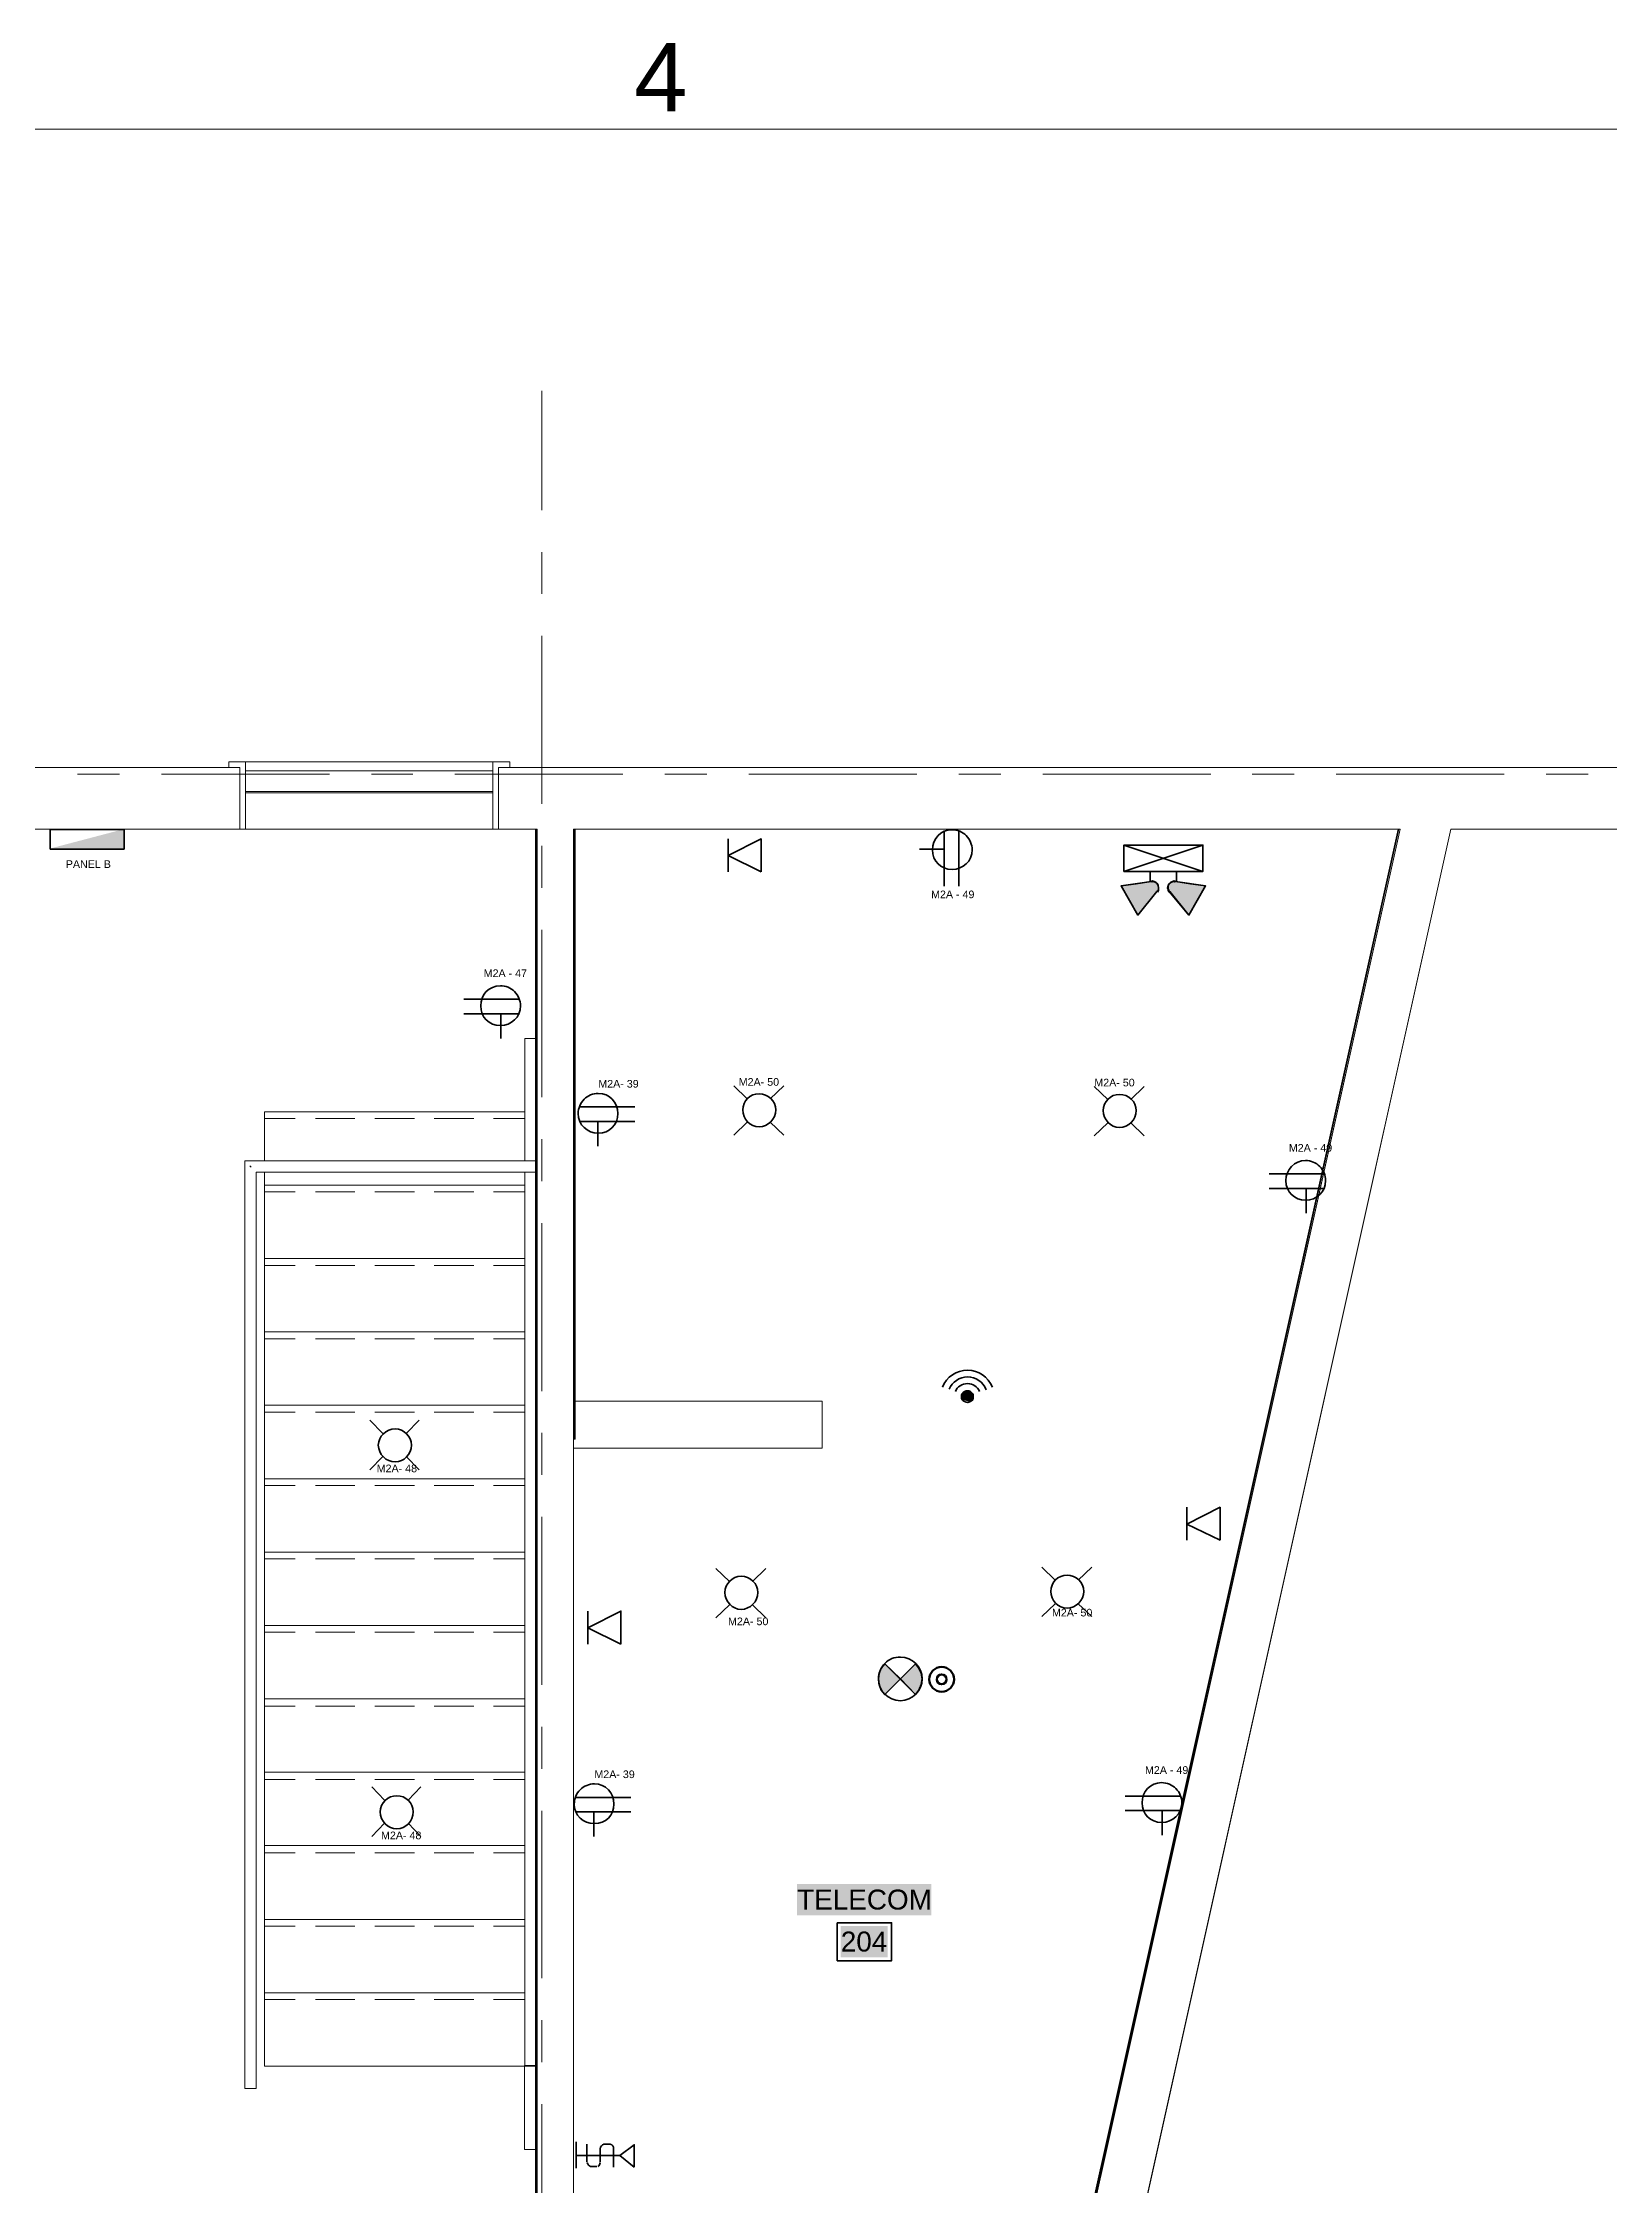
# Model space of a CAD drawing. Header units: millimetres. Extents: x 0.7 to 36.3, y 0.6 to 47.9.
# Drawn here: x 8.74 to 13.41, y 16.87 to 23.25 of the extents above; entities that cross this region are included whole.
import ezdxf

# ---------------------------------------------------------------- set-up
doc = ezdxf.new("R2010")
doc.units = ezdxf.units.MM
doc.header["$LTSCALE"] = 0.007
doc.linetypes.add('HIDDEN', pattern=[9.525, 6.35, -3.175])
doc.layers.add('Dotted', color=1, linetype='HIDDEN', lineweight=30, true_color=0xff0000)
doc.layers.add('PDF2_Geometry', color=7, linetype='Continuous')
doc.layers.add('PDF_Text', color=7, linetype='Continuous')
for name, color, linetype, true_color in [('PDF2_Solid Fills', 7, 'Continuous', 0x7f7f7f), ('PDF_Geometry', 7, 'Continuous', 0x777777), ('PDF_Solid Fills', 7, 'Continuous', 0xffffff)]:
    doc.layers.add(name, color=color, linetype=linetype, true_color=true_color)
doc.styles.add('PDF Arial', font='arial.ttf')
doc.styles.add('PDF GillSansMTCondensed', font='arial.ttf')

msp = doc.modelspace()

# ---------------------------------------------------------------- hatches: boundary and pattern name
at = {"layer": 'PDF2_Solid Fills', "transparency": 33554559}
for points in [[(8.765, 20.8512), (8.985, 20.8495), (8.985, 20.9078), (8.98, 20.9078)], [(11.9526, 20.7396), (12.001, 20.6529), (12.0026, 20.6529), (12.0643, 20.7296), (12.056, 20.7496), (12.041, 20.7513)], [(12.0926, 20.7263), (12.1526, 20.6529), (12.1543, 20.6529), (12.2043, 20.7379), (12.1693, 20.7429), (12.106, 20.7513), (12.0943, 20.7429)], [(11.2956, 18.3804), (11.2523, 18.4237), (11.2489, 18.4237), (11.2323, 18.3971), (11.2306, 18.3804), (11.2389, 18.3454), (11.2506, 18.3354)], [(11.3573, 18.4004), (11.3423, 18.4237), (11.3389, 18.4237), (11.2956, 18.3804), (11.3423, 18.3338), (11.3589, 18.3721)]]:
    msp.add_hatch(color=256, dxfattribs=at).paths.add_polyline_path(points)
at = {"layer": 'PDF_Solid Fills', "transparency": 33554559}
msp.add_hatch(color=7, dxfattribs=at).paths.add_polyline_path([(11.5127, 19.2278), (11.5044, 19.2362), (11.486, 19.2362), (11.4777, 19.2262), (11.481, 19.2095), (11.4994, 19.2045), (11.511, 19.2112)])

# ---------------------------------------------------------------- linework, layer by layer
at = {"layer": 'Dotted', "color": 0, "linetype": 'Continuous', "lineweight": 200}
for radius in [0.0369, 0.0147]:
    msp.add_circle((11.4185, 18.3772), radius, dxfattribs=at)
at = {"layer": 'PDF2_Geometry', "lineweight": 35}
for points in [[(8.985, 20.8495), (8.765, 20.8495), (8.765, 20.9078), (8.985, 20.9078)], [(10.8813, 20.7816), (10.7829, 20.83), (10.8813, 20.88)], [(12.0026, 20.6529), (12.0593, 20.7229), (12.0626, 20.7263), (12.0643, 20.7313), (12.0643, 20.7346), (12.0626, 20.7396), (12.061, 20.7446), (12.0593, 20.7479), (12.056, 20.7513), (12.051, 20.7529), (12.046, 20.7546), (12.041, 20.7529), (11.9976, 20.7463), (11.9526, 20.7396)], [(12.1543, 20.6529), (12.2043, 20.7396), (12.1593, 20.7463), (12.1143, 20.7529), (12.111, 20.7546), (12.106, 20.7529), (12.101, 20.7513), (12.0976, 20.7479), (12.0943, 20.7446), (12.0926, 20.7396), (12.0926, 20.7346), (12.0926, 20.7313), (12.0943, 20.7263), (12.0976, 20.7229)], [(12.247, 18.7915), (12.1487, 18.8398), (12.247, 18.8898)], [(10.4636, 18.4825), (10.3653, 18.5308), (10.4636, 18.5808)], [(11.2956, 18.3787), (11.2489, 18.4237), (11.2389, 18.4104), (11.2323, 18.3954), (11.2306, 18.3787), (11.2323, 18.3621), (11.2389, 18.3454), (11.2489, 18.3321)], [(11.2956, 18.3787), (11.3406, 18.3321), (11.3506, 18.3454), (11.3573, 18.3621), (11.3606, 18.3787), (11.3573, 18.3954), (11.3506, 18.4104), (11.3406, 18.4237)]]:
    msp.add_lwpolyline(points, close=True, dxfattribs=at)
for points in [[(10.7829, 20.88), (10.7829, 20.7816)], [(11.426, 20.7388), (11.426, 20.9038)], [(11.4693, 20.7388), (11.4693, 20.9038)], [(11.961, 20.7829), (12.1959, 20.7829), (11.961, 20.8613), (11.961, 20.7829), (12.1959, 20.8613), (12.1959, 20.7829)], [(12.1959, 20.8613), (11.961, 20.8613)], [(11.3527, 20.8488), (11.426, 20.8488)], [(12.0426, 20.7529), (11.9526, 20.7396), (12.0026, 20.6529), (12.0593, 20.7229)], [(12.0393, 20.7829), (12.0393, 20.7529)], [(12.1143, 20.7529), (12.2043, 20.7396), (12.1543, 20.6529), (12.096, 20.7229)], [(12.1176, 20.7829), (12.1176, 20.7529)], [(9.9965, 20.4025), (10.1615, 20.4025)], [(9.9965, 20.3592), (10.1615, 20.3592)], [(10.1065, 20.2858), (10.1065, 20.3592)], [(10.5048, 20.082), (10.3398, 20.082)], [(10.5048, 20.0386), (10.3398, 20.0386)], [(10.3948, 19.9653), (10.3948, 20.0386)], [(12.3931, 19.8822), (12.5581, 19.8822)], [(12.3931, 19.8389), (12.5581, 19.8389)], [(12.5031, 19.7655), (12.5031, 19.8389)], [(12.1487, 18.8898), (12.1487, 18.7915)], [(10.3653, 18.5808), (10.3653, 18.4825)], [(11.3406, 18.3321), (11.2489, 18.4237)], [(11.2489, 18.3321), (11.3406, 18.4237)], [(10.4931, 18.026), (10.3281, 18.026)], [(11.965, 18.0297), (12.13, 18.0297)], [(10.4931, 17.9827), (10.3281, 17.9827)], [(10.3831, 17.9094), (10.3831, 17.9827)], [(11.965, 17.9864), (12.13, 17.9864)], [(12.075, 17.9131), (12.075, 17.9864)]]:
    msp.add_lwpolyline(points, dxfattribs=at)
msp.add_lwpolyline([(11.3606, 18.3787, 0.413494), (11.2956, 18.4437, 0.423077), (11.2306, 18.3787, 0.413494), (11.2956, 18.3138)], format="xyb", dxfattribs=at)
for centre, radius, start, end in [((11.4496, 20.8474), 0.0597, 359.76027, 90.23973), ((12.1094, 20.7344), 0.0185, 90.50195, 179.49805), ((10.1051, 20.3828), 0.0597, 359.76027, 90.23973), ((10.3962, 20.0622), 0.0597, 89.76027, 180.23973), ((12.5017, 19.8625), 0.0597, 359.76027, 90.23973), ((10.3846, 18.0063), 0.0597, 89.76027, 180.23973), ((12.0735, 18.01), 0.0597, 359.76027, 90.23973)]:
    msp.add_arc(centre, radius, start, end, dxfattribs=at)
for points in [[(11.4493, 20.9071), (11.416, 20.9071), (11.391, 20.8805), (11.391, 20.8471)], [(11.391, 20.8471), (11.391, 20.8138), (11.416, 20.7888), (11.4493, 20.7888)], [(11.4493, 20.7888), (11.4827, 20.7888), (11.5093, 20.8138), (11.5093, 20.8471)], [(12.0426, 20.7513), (12.0443, 20.7513), (12.0443, 20.7529), (12.046, 20.7529)], [(12.046, 20.7529), (12.0576, 20.7529), (12.0643, 20.7446), (12.0643, 20.7346)], [(12.0643, 20.7346), (12.0643, 20.7296), (12.0643, 20.7246), (12.061, 20.7213)], [(12.096, 20.7213), (12.0926, 20.7246), (12.091, 20.7296), (12.091, 20.7346)], [(12.1093, 20.7529), (12.111, 20.7529), (12.1126, 20.7513), (12.1126, 20.7513)], [(10.0465, 20.3825), (10.0465, 20.4158), (10.0715, 20.4425), (10.1049, 20.4425)], [(10.1049, 20.3242), (10.0715, 20.3242), (10.0465, 20.3492), (10.0465, 20.3825)], [(10.1649, 20.3825), (10.1649, 20.3492), (10.1382, 20.3242), (10.1049, 20.3242)], [(10.4548, 20.062), (10.4548, 20.0953), (10.4298, 20.122), (10.3965, 20.122)], [(10.3365, 20.062), (10.3365, 20.0286), (10.3631, 20.0036), (10.3965, 20.0036)], [(10.3965, 20.0036), (10.4298, 20.0036), (10.4548, 20.0286), (10.4548, 20.062)], [(12.4431, 19.8622), (12.4431, 19.8955), (12.4681, 19.9222), (12.5015, 19.9222)], [(12.5015, 19.8039), (12.4681, 19.8039), (12.4431, 19.8289), (12.4431, 19.8622)], [(12.5614, 19.8622), (12.5614, 19.8289), (12.5348, 19.8039), (12.5015, 19.8039)], [(11.3606, 18.3787), (11.3606, 18.3438), (11.3306, 18.3138), (11.2956, 18.3138)], [(10.4431, 18.006), (10.4431, 18.0394), (10.4181, 18.066), (10.3848, 18.066)], [(12.015, 18.0097), (12.015, 18.0431), (12.04, 18.0697), (12.0733, 18.0697)], [(10.3248, 18.006), (10.3248, 17.9727), (10.3515, 17.9477), (10.3848, 17.9477)], [(10.3848, 17.9477), (10.4181, 17.9477), (10.4431, 17.9727), (10.4431, 18.006)], [(12.0733, 17.9514), (12.04, 17.9514), (12.015, 17.9764), (12.015, 18.0097)], [(12.1333, 18.0097), (12.1333, 17.9764), (12.1066, 17.9514), (12.0733, 17.9514)]]:
    msp.add_open_spline(points, degree=3, dxfattribs=at)
at = {"layer": 'PDF_Geometry', "color": 7, "lineweight": 9}
msp.add_lwpolyline([(32.3645, 1.0083), (1.135, 1.0083), (32.3645, 1.0083), (32.3645, 22.9929), (1.135, 22.9929), (32.3645, 22.9929)], close=True, dxfattribs=at)
at = {"layer": 'PDF_Geometry', "lineweight": 9}
for points in [[(10.2279, 21.8591), (10.2279, 22.2141)], [(10.2279, 21.6091), (10.2279, 21.7341)], [(10.2279, 20.9841), (10.2279, 21.4841)], [(8.8463, 21.0725), (8.9713, 21.0725)], [(9.0963, 21.0725), (9.5963, 21.0725)], [(9.2963, 21.0925), (9.2963, 21.1091), (10.1329, 21.1091), (10.1329, 21.0925)], [(9.3463, 21.1091), (10.0829, 21.1091)], [(9.3463, 21.0825), (10.0829, 21.0825), (9.3463, 21.0825)], [(9.3463, 21.0825), (10.0829, 21.0825), (9.3463, 21.0825)], [(9.3463, 21.0825), (10.0829, 21.0825), (9.3463, 21.0825)], [(9.3463, 21.0825), (10.0829, 21.0825), (9.3463, 21.0825)], [(9.3463, 21.0825), (10.0829, 21.0825), (9.3463, 21.0825)], [(9.3463, 21.0825), (10.0829, 21.0825), (9.3463, 21.0825)], [(9.3463, 21.0825), (10.0829, 21.0825), (9.3463, 21.0825)], [(9.3463, 21.0825), (10.0829, 21.0825), (9.3463, 21.0825)], [(9.3463, 21.0825), (10.0829, 21.0825), (9.3463, 21.0825)], [(9.3463, 21.0825), (10.0829, 21.0825), (9.3463, 21.0825)], [(9.3463, 21.0825), (10.0829, 21.0825), (9.3463, 21.0825)], [(9.3463, 21.0825), (10.0829, 21.0825), (9.3463, 21.0825)], [(9.3463, 21.0825), (10.0829, 21.0825), (9.3463, 21.0825)], [(9.3463, 21.0825), (10.0829, 21.0825), (9.3463, 21.0825)], [(9.3463, 21.0825), (10.0829, 21.0825), (9.3463, 21.0825)], [(9.3463, 21.0825), (10.0829, 21.0825), (9.3463, 21.0825)], [(9.3463, 21.0825), (10.0829, 21.0825), (9.3463, 21.0825)], [(9.3463, 21.0825), (10.0829, 21.0825), (9.3463, 21.0825)], [(9.3463, 21.0825), (10.0829, 21.0825), (9.3463, 21.0825)], [(9.3463, 21.0458), (9.3463, 21.0175), (9.3463, 21.0208), (9.3463, 21.0525)], [(9.7213, 21.0725), (9.8446, 21.0725)], [(9.9696, 21.0725), (10.4696, 21.0725)], [(10.0829, 21.0525), (10.0829, 21.0208), (10.0829, 21.0175), (10.0829, 21.0458)], [(10.5946, 21.0725), (10.7196, 21.0725)], [(10.8446, 21.0725), (11.3445, 21.0725)], [(11.4695, 21.0725), (11.5945, 21.0725)], [(11.7195, 21.0725), (12.2195, 21.0725)], [(12.3428, 21.0725), (12.4678, 21.0725)], [(12.5928, 21.0725), (13.0928, 21.0725)], [(13.2178, 21.0725), (13.3428, 21.0725)], [(10.0829, 21.0175), (9.3463, 21.0175)], [(10.0829, 21.0175), (9.3463, 21.0175)], [(10.0829, 21.0175), (9.3463, 21.0175)], [(10.0829, 21.0175), (9.3463, 21.0175)], [(10.0829, 21.0175), (9.3463, 21.0175)], [(10.0829, 21.0175), (9.3463, 21.0175)], [(10.0829, 21.0175), (9.3463, 21.0175)], [(10.0829, 21.0175), (9.3463, 21.0175)], [(10.0829, 21.0175), (9.3463, 21.0175)], [(10.0829, 21.0175), (9.3463, 21.0175)], [(10.0829, 21.0175), (9.3463, 21.0175)], [(10.0829, 21.0175), (9.3463, 21.0175)], [(10.0829, 21.0175), (9.3463, 21.0175)], [(10.0829, 21.0175), (9.3463, 21.0175)], [(10.0829, 21.0175), (9.3463, 21.0175)], [(10.0829, 21.0175), (9.3463, 21.0175)], [(10.0829, 21.0175), (9.3463, 21.0175)], [(10.0829, 21.0175), (9.3463, 21.0175)], [(10.0829, 21.0175), (9.3463, 21.0175)], [(10.0829, 21.0175), (9.3463, 21.0175)], [(10.0829, 21.0175), (9.3463, 21.0175)], [(10.0829, 21.0175), (9.3463, 21.0175)], [(10.0829, 21.0175), (9.3463, 21.0175)], [(10.0829, 21.0175), (9.3463, 21.0175)], [(10.0829, 21.0175), (9.3463, 21.0175)], [(10.0829, 21.0175), (9.3463, 21.0175)], [(10.0829, 21.0175), (9.3463, 21.0175)], [(10.0829, 21.0175), (9.3463, 21.0175)], [(10.0829, 21.0175), (9.3463, 21.0175)], [(10.0829, 21.0175), (9.3463, 21.0175)], [(10.0829, 21.0175), (9.3463, 21.0175)], [(10.0829, 21.0175), (9.3463, 21.0175)], [(10.0829, 21.0175), (9.3463, 21.0175)], [(10.0829, 21.0175), (9.3463, 21.0175)], [(9.378, 17.1593), (9.378, 19.8875), (10.2096, 19.8875), (9.378, 19.8875), (9.378, 17.1593), (9.3446, 17.1593), (9.3446, 19.9209), (10.2096, 19.9209), (10.2096, 20.9091)], [(10.0829, 20.9091), (9.3463, 20.9091)], [(10.2146, 20.9091), (10.2146, 16.341), (10.2113, 16.341), (10.2113, 20.9091), (10.2113, 16.341)], [(10.2279, 20.7342), (10.2279, 20.8592)], [(10.3279, 20.9091), (10.3279, 19.0926), (10.3262, 19.0926), (10.3246, 19.0926), (10.3229, 19.0926), (10.3229, 20.9091)], [(10.3246, 20.9091), (10.3246, 19.0926), (10.3246, 20.9091)], [(11.7729, 20.9091), (12.7778, 20.9091), (11.5962, 15.5944)], [(11.5995, 15.5944), (12.7795, 20.9091), (11.5995, 15.5944)], [(12.7828, 20.9091), (11.6012, 15.5944)], [(10.2279, 20.1108), (10.2279, 20.6092)], [(10.1779, 20.2858), (10.1779, 19.9209), (10.1779, 20.2858), (10.2096, 20.2858)], [(10.1779, 20.0675), (9.403, 20.0675), (9.403, 19.9209)], [(9.4946, 20.0475), (9.403, 20.0475)], [(9.6713, 20.0475), (9.5546, 20.0475)], [(9.8496, 20.0475), (9.7313, 20.0475)], [(10.0263, 20.0475), (9.9079, 20.0475)], [(10.1779, 20.0475), (10.0846, 20.0475)], [(10.2279, 19.8609), (10.2279, 19.9859)], [(10.2096, 18.2259), (10.2096, 17.226), (10.2096, 18.2443), (10.2096, 19.8875), (10.2096, 19.9209), (9.3446, 19.9209), (9.3446, 17.1593)], [(9.363, 19.9025), (9.3613, 19.9042), (9.3596, 19.9059)], [(10.1763, 17.226), (9.403, 17.226), (9.403, 17.4443), (9.403, 17.6626), (9.403, 17.8826), (9.403, 18.1009), (9.403, 18.3193), (9.403, 18.5376), (9.403, 18.7559), (9.403, 18.9742), (9.403, 19.1942), (9.403, 19.4125), (9.403, 19.6309), (9.403, 19.8492), (9.403, 19.8875)], [(10.1779, 19.8492), (9.403, 19.8492)], [(9.4946, 19.8292), (9.403, 19.8292)], [(9.6713, 19.8292), (9.5546, 19.8292)], [(9.8496, 19.8292), (9.7313, 19.8292)], [(10.0263, 19.8292), (9.9079, 19.8292)], [(10.1779, 19.8292), (10.0846, 19.8292)], [(10.2279, 19.2359), (10.2279, 19.7359)], [(10.1779, 19.6309), (9.403, 19.6309)], [(9.4946, 19.6092), (9.403, 19.6092)], [(9.6713, 19.6092), (9.5546, 19.6092)], [(9.8496, 19.6092), (9.7313, 19.6092)], [(10.0263, 19.6092), (9.9079, 19.6092)], [(10.1779, 19.6092), (10.0846, 19.6092)], [(10.1779, 19.4125), (9.403, 19.4125)], [(9.4946, 19.3909), (9.403, 19.3909)], [(9.6713, 19.3909), (9.5546, 19.3909)], [(9.8496, 19.3909), (9.7313, 19.3909)], [(10.0263, 19.3909), (9.9079, 19.3909)], [(10.1779, 19.3909), (10.0846, 19.3909)], [(10.3229, 19.0659), (11.0629, 19.0659), (11.0629, 19.2059), (10.3279, 19.2059), (11.0629, 19.2059), (11.0629, 19.0659), (10.3229, 19.0659), (10.3229, 15.5944), (11.5979, 15.5944)], [(10.1779, 19.1942), (9.403, 19.1942)], [(9.4946, 19.1726), (9.403, 19.1726)], [(9.6713, 19.1726), (9.5546, 19.1726)], [(9.8496, 19.1726), (9.7313, 19.1726)], [(10.0263, 19.1726), (9.9079, 19.1726)], [(10.1779, 19.1726), (10.0846, 19.1726)], [(10.2279, 18.9859), (10.2279, 19.1109)], [(10.3246, 19.0926), (10.3246, 19.0926)], [(10.1779, 18.9742), (9.403, 18.9742)], [(9.4946, 18.9542), (9.403, 18.9542)], [(9.6713, 18.9542), (9.5546, 18.9542)], [(9.8496, 18.9542), (9.7313, 18.9542)], [(10.0263, 18.9542), (9.9079, 18.9542)], [(10.1779, 18.9542), (10.0846, 18.9542)], [(10.2279, 18.3609), (10.2279, 18.8609)], [(10.1779, 18.7559), (9.403, 18.7559)], [(9.4946, 18.7359), (9.403, 18.7359)], [(9.6713, 18.7359), (9.5546, 18.7359)], [(9.8496, 18.7359), (9.7313, 18.7359)], [(10.0263, 18.7359), (9.9079, 18.7359)], [(10.1779, 18.7359), (10.0846, 18.7359)], [(10.1779, 18.5376), (9.403, 18.5376)], [(9.4946, 18.5176), (9.403, 18.5176)], [(9.6713, 18.5176), (9.5546, 18.5176)], [(9.8496, 18.5176), (9.7313, 18.5176)], [(10.0263, 18.5176), (9.9079, 18.5176)], [(10.1779, 18.5176), (10.0846, 18.5176)], [(10.1779, 18.3193), (9.403, 18.3193)], [(9.4946, 18.2976), (9.403, 18.2976)], [(9.6713, 18.2976), (9.5546, 18.2976)], [(9.8496, 18.2976), (9.7313, 18.2976)], [(10.0263, 18.2976), (9.9079, 18.2976)], [(10.1779, 18.2976), (10.0846, 18.2976)], [(10.2279, 18.1109), (10.2279, 18.2359)], [(10.1779, 18.1009), (9.403, 18.1009)], [(9.4946, 18.0793), (9.403, 18.0793)], [(9.6713, 18.0793), (9.5546, 18.0793)], [(9.8496, 18.0793), (9.7313, 18.0793)], [(10.0263, 18.0793), (9.9079, 18.0793)], [(10.1779, 18.0793), (10.0846, 18.0793)], [(10.2279, 17.4876), (10.2279, 17.9859)], [(10.1779, 17.8826), (9.403, 17.8826)], [(9.4946, 17.8609), (9.403, 17.8609)], [(9.6713, 17.8609), (9.5546, 17.8609)], [(9.8496, 17.8609), (9.7313, 17.8609)], [(10.0263, 17.8609), (9.9079, 17.8609)], [(10.1779, 17.8609), (10.0846, 17.8609)], [(10.1779, 17.6626), (9.403, 17.6626)], [(9.4946, 17.6426), (9.403, 17.6426)], [(9.6713, 17.6426), (9.5546, 17.6426)], [(9.8496, 17.6426), (9.7313, 17.6426)], [(10.0263, 17.6426), (9.9079, 17.6426)], [(10.1779, 17.6426), (10.0846, 17.6426)], [(10.1779, 17.4443), (9.403, 17.4443)], [(9.4946, 17.4243), (9.403, 17.4243)], [(9.6713, 17.4243), (9.5546, 17.4243)], [(9.8496, 17.4243), (9.7313, 17.4243)], [(10.0263, 17.4243), (9.9079, 17.4243)], [(10.1779, 17.4243), (10.0846, 17.4243)], [(10.2279, 17.2376), (10.2279, 17.3626)], [(10.2096, 16.9776), (10.2096, 17.2276), (10.1763, 17.2276), (10.1763, 16.9776), (10.2096, 16.9776), (10.2096, 17.226), (10.1779, 17.226)], [(10.1946, 17.226), (10.1929, 17.226)], [(10.2129, 16.341), (10.2113, 16.341), (10.2096, 16.341), (10.2096, 16.9776), (10.2096, 17.226)], [(10.2279, 16.6127), (10.2279, 17.1126)]]:
    msp.add_lwpolyline(points, dxfattribs=at)
at = {"layer": 'PDF_Geometry', "lineweight": 18}
msp.add_lwpolyline([(4.0048, 15.566), (4.3715, 15.566), (4.3715, 15.7227), (4.4298, 15.7227), (4.4298, 17.0826), (8.223, 17.0826), (8.223, 17.1826), (4.4298, 17.1826), (4.4298, 19.4375), (4.3882, 19.4375), (4.3882, 19.4775), (4.3882, 20.9091), (9.3296, 20.9091), (9.3296, 21.0925), (4.0048, 21.0925)], dxfattribs=at)
for points in [[(9.3463, 20.9091), (9.3296, 20.9091), (9.3296, 21.0925), (9.2963, 21.0925), (9.2963, 21.1091), (9.3463, 21.1091)], [(10.0829, 21.1091), (10.1329, 21.1091), (10.1329, 21.0925), (10.0996, 21.0925), (10.0996, 20.9091), (10.0829, 20.9091)], [(10.3129, 16.591), (10.3229, 16.591), (10.3229, 20.9091), (12.7828, 20.9091), (11.5945, 15.5594), (11.7395, 15.5277), (12.9345, 20.9091), (13.9961, 20.9091), (13.9961, 21.0925), (10.0996, 21.0925), (10.0996, 20.9091), (10.2146, 20.9091), (10.2146, 16.591), (10.2146, 16.5493), (10.3129, 16.5493)]]:
    msp.add_lwpolyline(points, close=True, dxfattribs=at)
at = {"layer": 'PDF_Geometry', "lineweight": 9}
for points in [[(9.3463, 21.0825), (9.3463, 21.0791), (9.3463, 21.0175), (9.3463, 21.0208)], [(9.3463, 21.0825), (9.3463, 21.0791), (9.3463, 21.0175), (9.3463, 21.0208)], [(9.3463, 21.0825), (9.3463, 21.0791), (9.3463, 21.0175), (9.3463, 21.0208)], [(9.3463, 21.0825), (9.3463, 21.0791), (9.3463, 21.0175), (9.3463, 21.0208)], [(9.3463, 21.0825), (9.3463, 21.0791), (9.3463, 21.0175), (9.3463, 21.0208)], [(9.3463, 21.0825), (9.3463, 21.0791), (9.3463, 21.0175), (9.3463, 21.0208)], [(9.3463, 21.0825), (9.3463, 21.0791), (9.3463, 21.0175), (9.3463, 21.0208)], [(9.3463, 21.0825), (9.3463, 21.0791), (9.3463, 21.0175), (9.3463, 21.0208)], [(9.3463, 21.0825), (9.3463, 21.0791), (9.3463, 21.0175), (9.3463, 21.0208)], [(9.3463, 21.0825), (9.3463, 21.0791), (9.3463, 21.0175), (9.3463, 21.0208)], [(9.3463, 21.0825), (9.3463, 21.0791), (9.3463, 21.0175), (9.3463, 21.0208)], [(9.3463, 21.0825), (9.3463, 21.0791), (9.3463, 21.0175), (9.3463, 21.0208)], [(9.3463, 21.0825), (9.3463, 21.0791), (9.3463, 21.0175), (9.3463, 21.0208)], [(9.3463, 21.0825), (9.3463, 21.0791), (9.3463, 21.0175), (9.3463, 21.0208)], [(9.3463, 21.0825), (9.3463, 21.0791), (9.3463, 21.0175), (9.3463, 21.0208)], [(9.3463, 21.0825), (9.3463, 21.0791), (9.3463, 21.0175), (9.3463, 21.0208)], [(9.3463, 21.0825), (9.3463, 21.0791), (9.3463, 21.0175), (9.3463, 21.0208)], [(10.0829, 21.0825), (10.0829, 21.0208), (10.0829, 21.0175), (10.0829, 21.0791)], [(10.0829, 21.0825), (10.0829, 21.0208), (10.0829, 21.0175), (10.0829, 21.0791)], [(10.0829, 21.0825), (10.0829, 21.0208), (10.0829, 21.0175), (10.0829, 21.0791)], [(10.0829, 21.0825), (10.0829, 21.0208), (10.0829, 21.0175), (10.0829, 21.0791)], [(10.0829, 21.0825), (10.0829, 21.0208), (10.0829, 21.0175), (10.0829, 21.0791)], [(10.0829, 21.0825), (10.0829, 21.0208), (10.0829, 21.0175), (10.0829, 21.0791)], [(10.0829, 21.0825), (10.0829, 21.0208), (10.0829, 21.0175), (10.0829, 21.0791)], [(10.0829, 21.0825), (10.0829, 21.0208), (10.0829, 21.0175), (10.0829, 21.0791)], [(10.0829, 21.0825), (10.0829, 21.0208), (10.0829, 21.0175), (10.0829, 21.0791)], [(10.0829, 21.0825), (10.0829, 21.0208), (10.0829, 21.0175), (10.0829, 21.0791)], [(10.0829, 21.0825), (10.0829, 21.0208), (10.0829, 21.0175), (10.0829, 21.0791)], [(10.0829, 21.0825), (10.0829, 21.0208), (10.0829, 21.0175), (10.0829, 21.0791)], [(10.0829, 21.0825), (10.0829, 21.0208), (10.0829, 21.0175), (10.0829, 21.0791)], [(10.0829, 21.0825), (10.0829, 21.0208), (10.0829, 21.0175), (10.0829, 21.0791)], [(10.0829, 21.0825), (10.0829, 21.0208), (10.0829, 21.0175), (10.0829, 21.0791)], [(10.0829, 21.0825), (10.0829, 21.0208), (10.0829, 21.0175), (10.0829, 21.0791)], [(10.0829, 21.0825), (10.0829, 21.0208), (10.0829, 21.0175), (10.0829, 21.0791)], [(9.3463, 21.0208), (10.0829, 21.0208)], [(9.3463, 21.0175), (10.0829, 21.0175)], [(9.3463, 21.0175), (10.0829, 21.0175)], [(10.0996, 20.9091), (9.3296, 20.9091)], [(11.7545, 15.5994), (12.9345, 20.9091)], [(10.1779, 20.2858), (10.1796, 20.2858), (10.1813, 20.2858), (10.1846, 20.2858), (10.1896, 20.2858), (10.1929, 20.2858), (10.1979, 20.2858), (10.2013, 20.2858), (10.2046, 20.2858), (10.2079, 20.2858), (10.2096, 20.2858), (10.2079, 20.2858), (10.2046, 20.2858), (10.2013, 20.2858), (10.1979, 20.2858), (10.1929, 20.2858), (10.1896, 20.2858), (10.1846, 20.2858), (10.1813, 20.2858), (10.1796, 20.2858)], [(10.2096, 19.9209), (10.2096, 19.9192), (10.2096, 19.9159), (10.2096, 19.9125), (10.2096, 19.9092), (10.2096, 19.9042), (10.2096, 19.9009), (10.2096, 19.8959), (10.2096, 19.8925), (10.2096, 19.8909), (10.2096, 19.8892), (10.2096, 19.8909), (10.2096, 19.8925), (10.2096, 19.8959), (10.2096, 19.9009), (10.2096, 19.9042), (10.2096, 19.9092), (10.2096, 19.9125), (10.2096, 19.9159), (10.2096, 19.9192)], [(10.2096, 19.9142), (10.2096, 19.9125), (10.2096, 19.9092), (10.2096, 19.9075), (10.2096, 19.9042), (10.2096, 19.9025), (10.2096, 19.8992), (10.2096, 19.8975), (10.2096, 19.8959), (10.2096, 19.8942), (10.2096, 19.8959), (10.2096, 19.8975), (10.2096, 19.8992), (10.2096, 19.9025), (10.2096, 19.9042), (10.2096, 19.9075), (10.2096, 19.9092), (10.2096, 19.9125)], [(10.1779, 17.2276), (10.1779, 19.8875)], [(10.1763, 16.9776), (10.1763, 17.2276)], [(10.1996, 17.2276), (10.1979, 17.2276), (10.1929, 17.2276), (10.1896, 17.2276), (10.1879, 17.2276), (10.1896, 17.2276), (10.1929, 17.2276), (10.1979, 17.2276)], [(9.3446, 17.1593), (9.3463, 17.1593), (9.3496, 17.1593), (9.353, 17.1593), (9.3563, 17.1593), (9.3613, 17.1593), (9.3646, 17.1593), (9.3696, 17.1593), (9.373, 17.1593), (9.3746, 17.1593), (9.3763, 17.1593), (9.3746, 17.1593), (9.373, 17.1593), (9.3696, 17.1593), (9.3646, 17.1593), (9.3613, 17.1593), (9.3563, 17.1593), (9.353, 17.1593), (9.3496, 17.1593), (9.3463, 17.1593)], [(9.3513, 17.1593), (9.353, 17.1593), (9.3563, 17.1593), (9.358, 17.1593), (9.3613, 17.1593), (9.363, 17.1593), (9.3663, 17.1593), (9.368, 17.1593), (9.3696, 17.1593), (9.3713, 17.1593), (9.3696, 17.1593), (9.368, 17.1593), (9.3663, 17.1593), (9.363, 17.1593), (9.3613, 17.1593), (9.358, 17.1593), (9.3563, 17.1593), (9.353, 17.1593)], [(10.1779, 16.9776), (10.1796, 16.9776), (10.1813, 16.9776), (10.1846, 16.9776), (10.1896, 16.9776), (10.1929, 16.9776), (10.1979, 16.9776), (10.2013, 16.9776), (10.2046, 16.9776), (10.2079, 16.9776), (10.2096, 16.9776), (10.2079, 16.9776), (10.2046, 16.9776), (10.2013, 16.9776), (10.1979, 16.9776), (10.1929, 16.9776), (10.1896, 16.9776), (10.1846, 16.9776), (10.1813, 16.9776), (10.1796, 16.9776)], [(10.1779, 16.9776), (10.1796, 16.9776), (10.1813, 16.9776), (10.1846, 16.9776), (10.1896, 16.9776), (10.1929, 16.9776), (10.1979, 16.9776), (10.2013, 16.9776), (10.2046, 16.9776), (10.2079, 16.9776), (10.2096, 16.9776), (10.2079, 16.9776), (10.2046, 16.9776), (10.2013, 16.9776), (10.1979, 16.9776), (10.1929, 16.9776), (10.1896, 16.9776), (10.1846, 16.9776), (10.1813, 16.9776), (10.1796, 16.9776)]]:
    msp.add_lwpolyline(points, close=True, dxfattribs=at)
at = {"layer": 'PDF_Geometry', "lineweight": 35}
for points in [[(10.7999, 20.1444), (10.8399, 20.106)], [(10.9483, 20.1444), (10.9083, 20.106)], [(11.8729, 20.1424), (11.9129, 20.1041)], [(12.0213, 20.1424), (11.9813, 20.1041)], [(10.7999, 19.9977), (10.8399, 20.036)], [(10.9483, 19.9977), (10.9083, 20.036)], [(11.8729, 19.9958), (11.9129, 20.0341)], [(12.0213, 19.9958), (11.9813, 20.0341)], [(9.7167, 19.1495), (9.7551, 19.1096)], [(9.8634, 19.1495), (9.825, 19.1096)], [(9.7167, 19.0012), (9.7551, 19.0412)], [(9.8634, 19.0012), (9.825, 19.0412)], [(10.7467, 18.7074), (10.7867, 18.6691)], [(10.8951, 18.7074), (10.8551, 18.6691)], [(11.7167, 18.711), (11.7567, 18.6726)], [(11.865, 18.711), (11.825, 18.6726)], [(10.7467, 18.5607), (10.7867, 18.5991)], [(10.8951, 18.5607), (10.8551, 18.5991)], [(11.7167, 18.5643), (11.7567, 18.6026)], [(11.865, 18.5643), (11.825, 18.6026)], [(9.722, 18.0575), (9.7603, 18.0175)], [(9.8686, 18.0575), (9.8303, 18.0175)], [(9.722, 17.9092), (9.7603, 17.9492)], [(9.8686, 17.9092), (9.8303, 17.9492)], [(10.3302, 16.9998), (10.3302, 16.9215)], [(10.3619, 16.9931), (10.3619, 16.9398)], [(10.4019, 16.9798), (10.4019, 16.9398)], [(10.4319, 16.9931), (10.4119, 16.9931)], [(10.4419, 16.9798), (10.4419, 16.9248)], [(10.4602, 16.9598), (10.3302, 16.9598)], [(10.3719, 16.9265), (10.3919, 16.9265)]]:
    msp.add_lwpolyline(points, dxfattribs=at)
for points in [[(11.4777, 19.2195), (11.4777, 19.2145), (11.4794, 19.2095), (11.4827, 19.2062), (11.486, 19.2045), (11.491, 19.2028), (11.496, 19.2012), (11.4994, 19.2028), (11.5044, 19.2045), (11.5077, 19.2062), (11.511, 19.2095), (11.5127, 19.2145), (11.5127, 19.2195), (11.5127, 19.2245), (11.511, 19.2278), (11.5077, 19.2312), (11.5044, 19.2345), (11.4994, 19.2362), (11.496, 19.2362), (11.491, 19.2362), (11.486, 19.2345), (11.4827, 19.2312), (11.4794, 19.2278), (11.4777, 19.2245)], [(10.5035, 16.9248), (10.4602, 16.9598), (10.5035, 16.9915)]]:
    msp.add_lwpolyline(points, close=True, dxfattribs=at)
at = {"layer": 'PDF_Geometry', "color": 7, "lineweight": 35}
msp.add_lwpolyline([(11.1079, 17.6526), (11.2695, 17.6526), (11.2695, 17.5393), (11.1079, 17.5393)], close=True, dxfattribs=at)
at = {"layer": 'PDF_Geometry', "lineweight": 35}
for centre, radius, start, end in [((10.875, 20.0727), 0.0484, 90.04113, 179.95887), ((11.948, 20.0707), 0.0484, 90.04113, 179.95887), ((11.4955, 19.2182), 0.0796, 21.82565, 89.6006), ((9.7917, 19.0745), 0.0484, 0.04113, 89.95887), ((10.8218, 18.6357), 0.0484, 90.04113, 179.95887), ((11.7917, 18.6393), 0.0484, 90.04113, 179.95887), ((9.7969, 17.9825), 0.0484, 0.04113, 89.95887)]:
    msp.add_arc(centre, radius, start, end, dxfattribs=at)
for points in [[(10.8749, 20.121), (10.9016, 20.121), (10.9249, 20.0994), (10.9249, 20.0727)], [(11.9479, 20.1191), (11.9746, 20.1191), (11.9979, 20.0974), (11.9979, 20.0708)], [(10.8749, 20.0227), (10.8483, 20.0227), (10.8266, 20.046), (10.8266, 20.0727)], [(10.9249, 20.0727), (10.9249, 20.046), (10.9016, 20.0227), (10.8749, 20.0227)], [(11.9479, 20.0208), (11.9213, 20.0208), (11.8996, 20.0441), (11.8996, 20.0708)], [(11.9979, 20.0708), (11.9979, 20.0441), (11.9746, 20.0208), (11.9479, 20.0208)], [(11.421, 19.2478), (11.4327, 19.2778), (11.4627, 19.2978), (11.496, 19.2978)], [(11.441, 19.2412), (11.4494, 19.2628), (11.471, 19.2778), (11.496, 19.2778)], [(11.496, 19.2778), (11.5194, 19.2778), (11.5427, 19.2628), (11.551, 19.2395)], [(11.4594, 19.2345), (11.4644, 19.2495), (11.4794, 19.2578), (11.496, 19.2578)], [(11.496, 19.2578), (11.511, 19.2578), (11.526, 19.2495), (11.531, 19.2345)], [(9.7417, 19.0746), (9.7417, 19.1012), (9.765, 19.1229), (9.7917, 19.1229)], [(9.7917, 19.0246), (9.765, 19.0246), (9.7417, 19.0479), (9.7417, 19.0746)], [(9.84, 19.0746), (9.84, 19.0479), (9.8184, 19.0246), (9.7917, 19.0246)], [(10.8217, 18.5857), (10.7951, 18.5857), (10.7734, 18.6091), (10.7734, 18.6357)], [(10.8217, 18.6841), (10.8484, 18.6841), (10.8717, 18.6624), (10.8717, 18.6357)], [(10.8717, 18.6357), (10.8717, 18.6091), (10.8484, 18.5857), (10.8217, 18.5857)], [(11.7917, 18.5893), (11.765, 18.5893), (11.7433, 18.6126), (11.7433, 18.6393)], [(11.7917, 18.6876), (11.8183, 18.6876), (11.8417, 18.666), (11.8417, 18.6393)], [(11.8417, 18.6393), (11.8417, 18.6126), (11.8183, 18.5893), (11.7917, 18.5893)], [(9.747, 17.9825), (9.747, 18.0092), (9.7703, 18.0309), (9.797, 18.0309)], [(9.797, 17.9325), (9.7703, 17.9325), (9.747, 17.9559), (9.747, 17.9825)], [(9.8453, 17.9825), (9.8453, 17.9559), (9.8236, 17.9325), (9.797, 17.9325)], [(10.4019, 16.9798), (10.4035, 16.9865), (10.4069, 16.9915), (10.4135, 16.9931)], [(10.4319, 16.9931), (10.4385, 16.9915), (10.4419, 16.9865), (10.4419, 16.9798)], [(10.3735, 16.9265), (10.3685, 16.9281), (10.3652, 16.9331), (10.3635, 16.9381)], [(10.4019, 16.9381), (10.4019, 16.9331), (10.3985, 16.9298), (10.3952, 16.9265)]]:
    msp.add_open_spline(points, degree=3, dxfattribs=at)
at = {"layer": 'PDF_Solid Fills', "lineweight": 35, "transparency": 33554559}
for points in [[(10.9879, 17.6743), (11.3879, 17.6743), (10.9879, 17.7676), (11.3879, 17.7676)], [(11.1179, 17.5493), (11.2579, 17.5493), (11.1179, 17.6426), (11.2579, 17.6426)]]:
    msp.add_solid(points, dxfattribs=at)

# ---------------------------------------------------------------- texts
at = {"layer": 'PDF_Text', "attachment_point": 4}
for s, insert, char_height, style in [('4', (10.5033, 23.148), 0.2043, 'PDF GillSansMTCondensed'), ('PANEL B', (8.8114, 20.8047), 0.02276, 'PDF Arial'), ('M2A - 49', (11.387, 20.7145), 0.02276, 'PDF Arial'), ('M2A - 47', (10.0553, 20.4799), 0.02276, 'PDF Arial'), ('M2A- 39', (10.3965, 20.1505), 0.02276, 'PDF Arial'), ('M2A- 50', (10.8144, 20.156), 0.02276, 'PDF Arial'), ('M2A- 50', (11.8729, 20.1541), 0.02276, 'PDF Arial'), ('M2A - 49', (12.4519, 19.9596), 0.02276, 'PDF Arial'), ('M2A- 48', (9.7368, 19.0052), 0.02276, 'PDF Arial'), ('M2A- 50', (11.7468, 18.5759), 0.02276, 'PDF Arial'), ('M2A- 50', (10.7826, 18.5498), 0.02276, 'PDF Arial'), ('M2A - 49', (12.0237, 18.1071), 0.02276, 'PDF Arial'), ('M2A- 39', (10.3848, 18.0945), 0.02276, 'PDF Arial'), ('M2A- 48', (9.7497, 17.9125), 0.02276, 'PDF Arial'), ('TELECOM', (10.9883, 17.7212), 0.05939, 'PDF Arial'), ('204', (11.1183, 17.5962), 0.05939, 'PDF Arial')]:
    msp.add_mtext(s, dxfattribs=dict(at, insert=insert, char_height=char_height, style=style))

doc.saveas('drawing.dxf')
